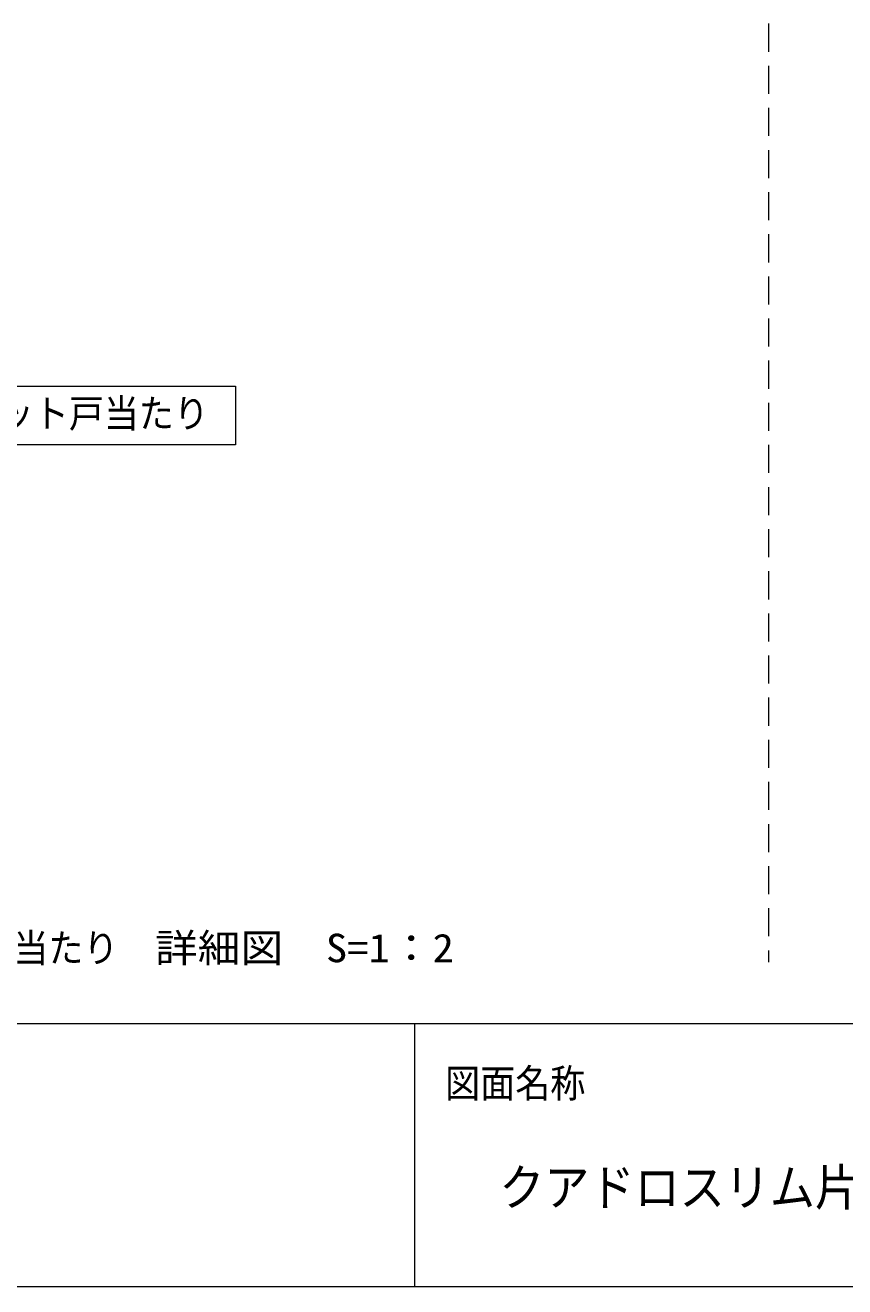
# Model space of a CAD drawing. Units: millimetres, scale not verified, with parts at other scales. Extents: x -4547 to 4547, y -2284 to 2284.
# Drawn here: x -3286 to -2585, y -2078 to -999 of the extents above; entities that cross this region are included whole.
import ezdxf
from ezdxf.enums import TextEntityAlignment as Align

# ---------------------------------------------------------------- set-up
doc = ezdxf.new("R2010")
doc.units = ezdxf.units.MM
doc.header["$LTSCALE"] = 20
doc.linetypes.add('DASHED1', pattern=[1.8, 1.2, -0.6])
for name, color, linetype, lineweight in [('0-0_3一般', 7, 'Continuous', 9), ('0-4_2寸法-3', 7, 'Continuous', 9), ('0-5_1図面枠', 7, 'Continuous', 9)]:
    doc.layers.add(name, color=color, linetype=linetype, lineweight=lineweight)
doc.styles.add('ＭＳ ゴシック', font='')
doc.styles.get('ＭＳ ゴシック').set_extended_font_data('MS Gothic')

# ---------------------------------------------------------------- blocks, each defined once
blk = doc.blocks.new('グループ-112')
at = {"layer": '0-5_1図面枠'}
for p, q in [((-60000, -37050), (60000, -37050)), ((-32250, -37050), (-32250, -41550))]:
    blk.add_line(p, q, dxfattribs=at)
blk.add_lwpolyline([(-60000, 41550), (60000, 41550), (60000, -41550), (-60000, -41550)], close=True, dxfattribs=at)
blk = doc.blocks.new('図面枠')
at = {"layer": '0-5_1図面枠'}
blk.add_blockref('グループ-112', (0, 0), dxfattribs=at)
at = {"layer": '0-5_1図面枠', "style": 'ＭＳ ゴシック', "width": 0.9}
blk.add_text('図面名称', height=488.1, dxfattribs=at).set_placement((-31725.1, -38462.9), align=Align.BOTTOM_LEFT)

msp = doc.modelspace()

# ---------------------------------------------------------------- linework, layer by layer
at = {"layer": '0-0_3一般', "linetype": 'DASHED1'}
msp.add_line((-2650.62, 550), (-2650.62, -1800), dxfattribs=at)
at = {"layer": '0-4_2寸法-3'}
msp.add_lwpolyline([(-3105.89, -1357.94), (-3385.89, -1357.94), (-3385.89, -1307.94), (-3105.89, -1307.94)], close=True, dxfattribs=at)

# ---------------------------------------------------------------- block references
at = {"layer": '0-5_1図面枠', "xscale": 0.05, "yscale": 0.05}
msp.add_blockref('図面枠', (-1340.62, 0), dxfattribs=at)

# ---------------------------------------------------------------- texts
at = {"layer": '0-4_2寸法-3', "style": 'ＭＳ ゴシック'}
for s, width, p in [('フラット戸当たり', 0.9, (-3367.87, -1350.52)), ('フラット戸当たり\u3000', 0.9, (-3445.15, -1807.42)), ('詳細図\u3000S=1：2', 1.1, (-3174.81, -1807.42))]:
    msp.add_text(s, height=24.34, dxfattribs=dict(at, width=width)).set_placement(p, align=Align.BOTTOM_LEFT)
at = {"layer": '0-5_1図面枠', "style": 'ＭＳ ゴシック', "width": 0.9}
msp.add_text('クアドロスリム片開ドア（右勝手）フラット戸当たり', height=31.38, dxfattribs=at).set_placement((-2880.54, -2017.62), align=Align.BOTTOM_LEFT)

doc.saveas('drawing.dxf')
